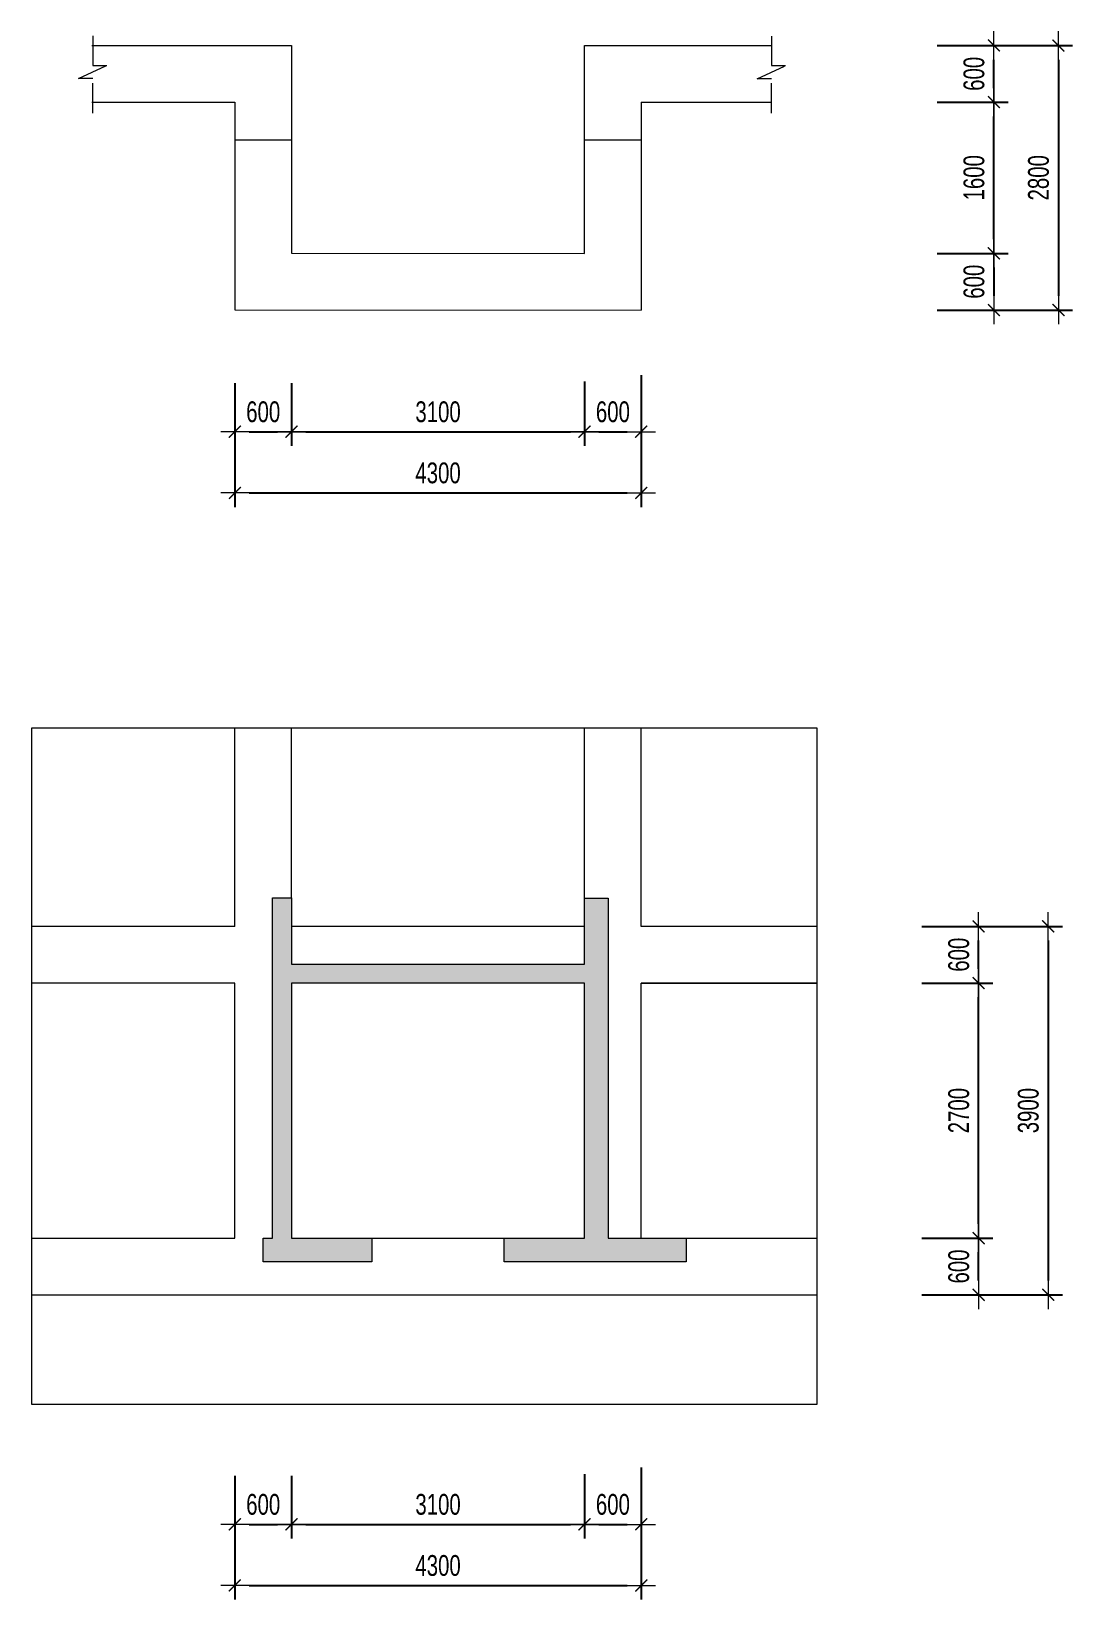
# Model space of a CAD drawing. Header units: millimetres. Extents: x -259680 to 389590, y -106473 to 139263.
# Drawn here: x 87797 to 98814, y 110467 to 127066 of the extents above; entities that cross this region are included whole.
import ezdxf

# ---------------------------------------------------------------- set-up
doc = ezdxf.new("R2010")
doc.units = ezdxf.units.MM
doc.linetypes.add('HIDDEN2', pattern=[4.7625, 3.175, -1.5875])
doc.layers.get('Defpoints').update_dxf_attribs({"color": 151, "lineweight": 9})
for name, color, linetype, lineweight in [('$0$NDC_S_THIN LINE', 7, 'Continuous', 20), ('NDC_S_DIM', 1, 'Continuous', 15), ('NDC_S_HIDDEN', 8, 'HIDDEN2', 13), ('NDC_S_SLAB', 2, 'Continuous', 20)]:
    doc.layers.add(name, color=color, linetype=linetype, lineweight=lineweight)
doc.styles.add('NDC_DIM', font='', dxfattribs={"width": 0.75})
doc.styles.get('NDC_DIM').set_extended_font_data('Dotum')
doc.dimstyles.new('NDC_dim_100', dxfattribs={"dimscale": 100, "dimtxt": 2.2, "dimasz": 1.5, "dimexe": 1.5, "dimexo": 2.5, "dimgap": 1, "dimtad": 1, "dimdec": 0, "dimzin": 0, "dimdsep": 46, "dimtxsty": 'NDC_DIM', "dimblk": 'DIMMARK', "dimcen": 0.09, "dimdle": 1.2, "dimclrd": 1, "dimclre": 1, "dimclrt": 3, "dimadec": 0, "dimazin": 0, "dimtfac": 1, "dimtdec": 0, "dimtix": 1, "dimtofl": 0, "dimtmove": 0, "dimatfit": 3, "dimfxl": 6, "dimfxlon": 1, "dimtolj": 1, "dimtzin": 0, "dimarcsym": 0})

# ---------------------------------------------------------------- blocks, each defined once
blk = doc.blocks.new('DIMMARK')
at = {"layer": 'NDC_S_DIM', "color": 1}
blk.add_line((-1.5, 0), (1, 0), dxfattribs=at)
at = {"layer": 'NDC_S_DIM', "color": 2, "const_width": 0.1}
blk.add_lwpolyline([(-0.42, -0.42), (0.42, 0.42)], dxfattribs=at)
blk = doc.blocks.new('*D406')
at = {"layer": 'Defpoints', "color": 0, "ltscale": 100, "transparency": 16777216}
for p in [(89950, 112029), (90550, 112029), (90550, 111264)]:
    blk.add_point(p, dxfattribs=at)
at = {"layer": 'NDC_S_DIM', "color": 1, "lineweight": -2, "ltscale": 100, "transparency": 16777216}
for p, q in [((89950, 111779), (89950, 111114)), ((90550, 111779), (90550, 111114)), ((90100, 111264), (90400, 111264))]:
    blk.add_line(p, q, dxfattribs=at)
at = {"layer": 'NDC_S_DIM', "color": 1, "lineweight": -2, "ltscale": 100, "transparency": 16777216, "xscale": 150, "yscale": 150, "zscale": 150, "rotation": 180}
blk.add_blockref('DIMMARK', (89950, 111264), dxfattribs=at)
at = {"layer": 'NDC_S_DIM', "color": 1, "lineweight": -2, "ltscale": 100, "transparency": 16777216, "xscale": 150, "yscale": 150, "zscale": 150}
blk.add_blockref('DIMMARK', (90550, 111264), dxfattribs=at)
at = {"layer": 'NDC_S_DIM', "color": 3, "ltscale": 100, "transparency": 16777216, "insert": (90250, 111474), "char_height": 220, "attachment_point": 5, "style": 'NDC_DIM'}
blk.add_mtext('\\A1;600', dxfattribs=at)
blk = doc.blocks.new('*D407')
at = {"layer": 'Defpoints', "color": 0, "ltscale": 100, "transparency": 16777216}
for p in [(93650, 112046), (90550, 112029), (93650, 111264)]:
    blk.add_point(p, dxfattribs=at)
at = {"layer": 'NDC_S_DIM', "color": 1, "lineweight": -2, "ltscale": 100, "transparency": 16777216}
for p, q in [((90550, 111779), (90550, 111114)), ((93650, 111796), (93650, 111114)), ((90700, 111264), (93500, 111264))]:
    blk.add_line(p, q, dxfattribs=at)
at = {"layer": 'NDC_S_DIM', "color": 1, "lineweight": -2, "ltscale": 100, "transparency": 16777216, "xscale": 150, "yscale": 150, "zscale": 150, "rotation": 180}
blk.add_blockref('DIMMARK', (90550, 111264), dxfattribs=at)
at = {"layer": 'NDC_S_DIM', "color": 1, "lineweight": -2, "ltscale": 100, "transparency": 16777216, "xscale": 150, "yscale": 150, "zscale": 150}
blk.add_blockref('DIMMARK', (93650, 111264), dxfattribs=at)
at = {"layer": 'NDC_S_DIM', "color": 3, "ltscale": 100, "transparency": 16777216, "insert": (92100, 111474), "char_height": 220, "attachment_point": 5, "style": 'NDC_DIM'}
blk.add_mtext('\\A1;3100', dxfattribs=at)
blk = doc.blocks.new('*D408')
at = {"layer": 'Defpoints', "color": 0, "ltscale": 100, "transparency": 16777216}
for p in [(93650, 112046), (94250, 112126), (94250, 111264)]:
    blk.add_point(p, dxfattribs=at)
at = {"layer": 'NDC_S_DIM', "color": 1, "lineweight": -2, "ltscale": 100, "transparency": 16777216}
for p, q in [((93650, 111796), (93650, 111114)), ((94250, 111864), (94250, 111114)), ((93800, 111264), (94100, 111264))]:
    blk.add_line(p, q, dxfattribs=at)
at = {"layer": 'NDC_S_DIM', "color": 1, "lineweight": -2, "ltscale": 100, "transparency": 16777216, "xscale": 150, "yscale": 150, "zscale": 150, "rotation": 180}
blk.add_blockref('DIMMARK', (93650, 111264), dxfattribs=at)
at = {"layer": 'NDC_S_DIM', "color": 1, "lineweight": -2, "ltscale": 100, "transparency": 16777216, "xscale": 150, "yscale": 150, "zscale": 150}
blk.add_blockref('DIMMARK', (94250, 111264), dxfattribs=at)
at = {"layer": 'NDC_S_DIM', "color": 3, "ltscale": 100, "transparency": 16777216, "insert": (93950, 111474), "char_height": 220, "attachment_point": 5, "style": 'NDC_DIM'}
blk.add_mtext('\\A1;600', dxfattribs=at)
blk = doc.blocks.new('*D409')
at = {"layer": 'Defpoints', "color": 0, "ltscale": 100, "transparency": 16777216}
for p in [(94250, 112126), (89950, 112029), (94250, 110617)]:
    blk.add_point(p, dxfattribs=at)
at = {"layer": 'NDC_S_DIM', "color": 1, "lineweight": -2, "ltscale": 100, "transparency": 16777216}
for p, q in [((89950, 111217), (89950, 110467)), ((94250, 111217), (94250, 110467)), ((90100, 110617), (94100, 110617))]:
    blk.add_line(p, q, dxfattribs=at)
at = {"layer": 'NDC_S_DIM', "color": 1, "lineweight": -2, "ltscale": 100, "transparency": 16777216, "xscale": 150, "yscale": 150, "zscale": 150, "rotation": 180}
blk.add_blockref('DIMMARK', (89950, 110617), dxfattribs=at)
at = {"layer": 'NDC_S_DIM', "color": 1, "lineweight": -2, "ltscale": 100, "transparency": 16777216, "xscale": 150, "yscale": 150, "zscale": 150}
blk.add_blockref('DIMMARK', (94250, 110617), dxfattribs=at)
at = {"layer": 'NDC_S_DIM', "color": 3, "ltscale": 100, "transparency": 16777216, "insert": (92100, 110827), "char_height": 220, "attachment_point": 5, "style": 'NDC_DIM'}
blk.add_mtext('\\A1;4300', dxfattribs=at)
blk = doc.blocks.new('*D410')
at = {"layer": 'Defpoints', "color": 0, "ltscale": 100, "transparency": 16777216}
for p in [(96904, 114293), (97820, 114293), (96904, 113693)]:
    blk.add_point(p, dxfattribs=at)
at = {"layer": 'NDC_S_DIM', "color": 1, "lineweight": -2, "ltscale": 100, "transparency": 16777216}
for p, q in [((97220, 114293), (97970, 114293)), ((97820, 113843), (97820, 114143)), ((97220, 113693), (97970, 113693))]:
    blk.add_line(p, q, dxfattribs=at)
at = {"layer": 'NDC_S_DIM', "color": 1, "lineweight": -2, "ltscale": 100, "transparency": 16777216, "xscale": 150, "yscale": 150, "zscale": 150}
for p, rotation in [((97820, 114293), 90), ((97820, 113693), 270)]:
    blk.add_blockref('DIMMARK', p, dxfattribs=dict(at, rotation=rotation))
at = {"layer": 'NDC_S_DIM', "color": 3, "ltscale": 100, "transparency": 16777216, "insert": (97610, 113993), "char_height": 220, "attachment_point": 5, "rotation": 90, "style": 'NDC_DIM'}
blk.add_mtext('\\A1;600', dxfattribs=at)
blk = doc.blocks.new('*D411')
at = {"layer": 'Defpoints', "color": 0, "ltscale": 100, "transparency": 16777216}
for p in [(96925, 116993), (97820, 116993), (96904, 114293)]:
    blk.add_point(p, dxfattribs=at)
at = {"layer": 'NDC_S_DIM', "color": 1, "lineweight": -2, "ltscale": 100, "transparency": 16777216}
for p, q in [((97220, 116993), (97970, 116993)), ((97820, 114443), (97820, 116843)), ((97220, 114293), (97970, 114293))]:
    blk.add_line(p, q, dxfattribs=at)
at = {"layer": 'NDC_S_DIM', "color": 1, "lineweight": -2, "ltscale": 100, "transparency": 16777216, "xscale": 150, "yscale": 150, "zscale": 150}
for p, rotation in [((97820, 116993), 90), ((97820, 114293), 270)]:
    blk.add_blockref('DIMMARK', p, dxfattribs=dict(at, rotation=rotation))
at = {"layer": 'NDC_S_DIM', "color": 3, "ltscale": 100, "transparency": 16777216, "insert": (97610, 115643), "char_height": 220, "attachment_point": 5, "rotation": 90, "style": 'NDC_DIM'}
blk.add_mtext('\\A1;2700', dxfattribs=at)
blk = doc.blocks.new('*D394')
at = {"layer": 'Defpoints', "color": 0, "ltscale": 100, "transparency": 16777216}
for p in [(96925, 117593), (97820, 117593), (96925, 116993)]:
    blk.add_point(p, dxfattribs=at)
at = {"layer": 'NDC_S_DIM', "color": 1, "lineweight": -2, "ltscale": 100, "transparency": 16777216}
for p, q in [((97220, 117593), (97970, 117593)), ((97820, 117143), (97820, 117443)), ((97220, 116993), (97970, 116993))]:
    blk.add_line(p, q, dxfattribs=at)
at = {"layer": 'NDC_S_DIM', "color": 1, "lineweight": -2, "ltscale": 100, "transparency": 16777216, "xscale": 150, "yscale": 150, "zscale": 150}
for p, rotation in [((97820, 117593), 90), ((97820, 116993), 270)]:
    blk.add_blockref('DIMMARK', p, dxfattribs=dict(at, rotation=rotation))
at = {"layer": 'NDC_S_DIM', "color": 3, "ltscale": 100, "transparency": 16777216, "insert": (97610, 117293), "char_height": 220, "attachment_point": 5, "rotation": 90, "style": 'NDC_DIM'}
blk.add_mtext('\\A1;600', dxfattribs=at)
blk = doc.blocks.new('*D395')
at = {"layer": 'Defpoints', "color": 0, "ltscale": 100, "transparency": 16777216}
for p in [(96925, 117593), (96904, 113693), (98556, 113693)]:
    blk.add_point(p, dxfattribs=at)
at = {"layer": 'NDC_S_DIM', "color": 1, "lineweight": -2, "ltscale": 100, "transparency": 16777216}
for p, q in [((97956, 117593), (98706, 117593)), ((98556, 117443), (98556, 113843)), ((97956, 113693), (98706, 113693))]:
    blk.add_line(p, q, dxfattribs=at)
at = {"layer": 'NDC_S_DIM', "color": 1, "lineweight": -2, "ltscale": 100, "transparency": 16777216, "xscale": 150, "yscale": 150, "zscale": 150}
for p, rotation in [((98556, 117593), 90), ((98556, 113693), 270)]:
    blk.add_blockref('DIMMARK', p, dxfattribs=dict(at, rotation=rotation))
at = {"layer": 'NDC_S_DIM', "color": 3, "ltscale": 100, "transparency": 16777216, "insert": (98346, 115643), "char_height": 220, "attachment_point": 5, "rotation": 90, "style": 'NDC_DIM'}
blk.add_mtext('\\A1;3900', dxfattribs=at)
blk = doc.blocks.new('*D396')
at = {"layer": 'Defpoints', "color": 0, "ltscale": 100, "transparency": 16777216}
for p in [(89950, 123593), (90550, 123593), (90550, 122828)]:
    blk.add_point(p, dxfattribs=at)
at = {"layer": 'NDC_S_DIM', "color": 1, "lineweight": -2, "ltscale": 100, "transparency": 16777216}
for p, q in [((89950, 123343), (89950, 122678)), ((90550, 123343), (90550, 122678)), ((90100, 122828), (90400, 122828))]:
    blk.add_line(p, q, dxfattribs=at)
at = {"layer": 'NDC_S_DIM', "color": 1, "lineweight": -2, "ltscale": 100, "transparency": 16777216, "xscale": 150, "yscale": 150, "zscale": 150, "rotation": 180}
blk.add_blockref('DIMMARK', (89950, 122828), dxfattribs=at)
at = {"layer": 'NDC_S_DIM', "color": 1, "lineweight": -2, "ltscale": 100, "transparency": 16777216, "xscale": 150, "yscale": 150, "zscale": 150}
blk.add_blockref('DIMMARK', (90550, 122828), dxfattribs=at)
at = {"layer": 'NDC_S_DIM', "color": 3, "ltscale": 100, "transparency": 16777216, "insert": (90250, 123038), "char_height": 220, "attachment_point": 5, "style": 'NDC_DIM'}
blk.add_mtext('\\A1;600', dxfattribs=at)
blk = doc.blocks.new('*D397')
at = {"layer": 'Defpoints', "color": 0, "ltscale": 100, "transparency": 16777216}
for p in [(90550, 123593), (93650, 123610), (93650, 122828)]:
    blk.add_point(p, dxfattribs=at)
at = {"layer": 'NDC_S_DIM', "color": 1, "lineweight": -2, "ltscale": 100, "transparency": 16777216}
for p, q in [((90550, 123343), (90550, 122678)), ((93650, 123360), (93650, 122678)), ((90700, 122828), (93500, 122828))]:
    blk.add_line(p, q, dxfattribs=at)
at = {"layer": 'NDC_S_DIM', "color": 1, "lineweight": -2, "ltscale": 100, "transparency": 16777216, "xscale": 150, "yscale": 150, "zscale": 150, "rotation": 180}
blk.add_blockref('DIMMARK', (90550, 122828), dxfattribs=at)
at = {"layer": 'NDC_S_DIM', "color": 1, "lineweight": -2, "ltscale": 100, "transparency": 16777216, "xscale": 150, "yscale": 150, "zscale": 150}
blk.add_blockref('DIMMARK', (93650, 122828), dxfattribs=at)
at = {"layer": 'NDC_S_DIM', "color": 3, "ltscale": 100, "transparency": 16777216, "insert": (92100, 123038), "char_height": 220, "attachment_point": 5, "style": 'NDC_DIM'}
blk.add_mtext('\\A1;3100', dxfattribs=at)
blk = doc.blocks.new('*D398')
at = {"layer": 'Defpoints', "color": 0, "ltscale": 100, "transparency": 16777216}
for p in [(94250, 123690), (93650, 123610), (94250, 122828)]:
    blk.add_point(p, dxfattribs=at)
at = {"layer": 'NDC_S_DIM', "color": 1, "lineweight": -2, "ltscale": 100, "transparency": 16777216}
for p, q in [((93650, 123360), (93650, 122678)), ((94250, 123428), (94250, 122678)), ((93800, 122828), (94100, 122828))]:
    blk.add_line(p, q, dxfattribs=at)
at = {"layer": 'NDC_S_DIM', "color": 1, "lineweight": -2, "ltscale": 100, "transparency": 16777216, "xscale": 150, "yscale": 150, "zscale": 150, "rotation": 180}
blk.add_blockref('DIMMARK', (93650, 122828), dxfattribs=at)
at = {"layer": 'NDC_S_DIM', "color": 1, "lineweight": -2, "ltscale": 100, "transparency": 16777216, "xscale": 150, "yscale": 150, "zscale": 150}
blk.add_blockref('DIMMARK', (94250, 122828), dxfattribs=at)
at = {"layer": 'NDC_S_DIM', "color": 3, "ltscale": 100, "transparency": 16777216, "insert": (93950, 123038), "char_height": 220, "attachment_point": 5, "style": 'NDC_DIM'}
blk.add_mtext('\\A1;600', dxfattribs=at)
blk = doc.blocks.new('*D399')
at = {"layer": 'Defpoints', "color": 0, "ltscale": 100, "transparency": 16777216}
for p in [(94250, 123690), (89950, 123593), (94250, 122181)]:
    blk.add_point(p, dxfattribs=at)
at = {"layer": 'NDC_S_DIM', "color": 1, "lineweight": -2, "ltscale": 100, "transparency": 16777216}
for p, q in [((89950, 122781), (89950, 122031)), ((94250, 122781), (94250, 122031)), ((90100, 122181), (94100, 122181))]:
    blk.add_line(p, q, dxfattribs=at)
at = {"layer": 'NDC_S_DIM', "color": 1, "lineweight": -2, "ltscale": 100, "transparency": 16777216, "xscale": 150, "yscale": 150, "zscale": 150, "rotation": 180}
blk.add_blockref('DIMMARK', (89950, 122181), dxfattribs=at)
at = {"layer": 'NDC_S_DIM', "color": 1, "lineweight": -2, "ltscale": 100, "transparency": 16777216, "xscale": 150, "yscale": 150, "zscale": 150}
blk.add_blockref('DIMMARK', (94250, 122181), dxfattribs=at)
at = {"layer": 'NDC_S_DIM', "color": 3, "ltscale": 100, "transparency": 16777216, "insert": (92100, 122391), "char_height": 220, "attachment_point": 5, "style": 'NDC_DIM'}
blk.add_mtext('\\A1;4300', dxfattribs=at)
blk = doc.blocks.new('*D400')
at = {"layer": 'Defpoints', "color": 0, "ltscale": 100, "transparency": 16777216}
for p in [(97095, 124716), (97095, 124116), (97981, 124116)]:
    blk.add_point(p, dxfattribs=at)
at = {"layer": 'NDC_S_DIM', "color": 1, "lineweight": -2, "ltscale": 100, "transparency": 16777216}
for p, q in [((97381, 124716), (98131, 124716)), ((97981, 124566), (97981, 124266)), ((97381, 124116), (98131, 124116))]:
    blk.add_line(p, q, dxfattribs=at)
at = {"layer": 'NDC_S_DIM', "color": 1, "lineweight": -2, "ltscale": 100, "transparency": 16777216, "xscale": 150, "yscale": 150, "zscale": 150}
for p, rotation in [((97981, 124716), 90), ((97981, 124116), 270)]:
    blk.add_blockref('DIMMARK', p, dxfattribs=dict(at, rotation=rotation))
at = {"layer": 'NDC_S_DIM', "color": 3, "ltscale": 100, "transparency": 16777216, "insert": (97771, 124416), "char_height": 220, "attachment_point": 5, "rotation": 90, "style": 'NDC_DIM'}
blk.add_mtext('\\A1;600', dxfattribs=at)
blk = doc.blocks.new('*D401')
at = {"layer": 'Defpoints', "color": 0, "ltscale": 100, "transparency": 16777216}
for p in [(97074, 126316), (97981, 126316), (97095, 124716)]:
    blk.add_point(p, dxfattribs=at)
at = {"layer": 'NDC_S_DIM', "color": 1, "lineweight": -2, "ltscale": 100, "transparency": 16777216}
for p, q in [((97381, 126316), (98131, 126316)), ((97981, 124866), (97981, 126166)), ((97381, 124716), (98131, 124716))]:
    blk.add_line(p, q, dxfattribs=at)
at = {"layer": 'NDC_S_DIM', "color": 1, "lineweight": -2, "ltscale": 100, "transparency": 16777216, "xscale": 150, "yscale": 150, "zscale": 150}
for p, rotation in [((97981, 126316), 90), ((97981, 124716), 270)]:
    blk.add_blockref('DIMMARK', p, dxfattribs=dict(at, rotation=rotation))
at = {"layer": 'NDC_S_DIM', "color": 3, "ltscale": 100, "transparency": 16777216, "insert": (97771, 125516), "char_height": 220, "attachment_point": 5, "rotation": 90, "style": 'NDC_DIM'}
blk.add_mtext('\\A1;1600', dxfattribs=at)
blk = doc.blocks.new('*D402')
at = {"layer": 'Defpoints', "color": 0, "ltscale": 100, "transparency": 16777216}
for p in [(97074, 126916), (97981, 126916), (97074, 126316)]:
    blk.add_point(p, dxfattribs=at)
at = {"layer": 'NDC_S_DIM', "color": 1, "lineweight": -2, "ltscale": 100, "transparency": 16777216}
for p, q in [((97381, 126916), (98131, 126916)), ((97981, 126466), (97981, 126766)), ((97381, 126316), (98131, 126316))]:
    blk.add_line(p, q, dxfattribs=at)
at = {"layer": 'NDC_S_DIM', "color": 1, "lineweight": -2, "ltscale": 100, "transparency": 16777216, "xscale": 150, "yscale": 150, "zscale": 150}
for p, rotation in [((97981, 126916), 90), ((97981, 126316), 270)]:
    blk.add_blockref('DIMMARK', p, dxfattribs=dict(at, rotation=rotation))
at = {"layer": 'NDC_S_DIM', "color": 3, "ltscale": 100, "transparency": 16777216, "insert": (97771, 126616), "char_height": 220, "attachment_point": 5, "rotation": 90, "style": 'NDC_DIM'}
blk.add_mtext('\\A1;600', dxfattribs=at)
blk = doc.blocks.new('*D373')
at = {"layer": 'Defpoints', "color": 0, "ltscale": 100, "transparency": 16777216}
for p in [(97074, 126916), (97095, 124116), (98664, 124116)]:
    blk.add_point(p, dxfattribs=at)
at = {"layer": 'NDC_S_DIM', "color": 1, "lineweight": -2, "ltscale": 100, "transparency": 16777216}
for p, q in [((98064, 126916), (98814, 126916)), ((98664, 126766), (98664, 124266)), ((98064, 124116), (98814, 124116))]:
    blk.add_line(p, q, dxfattribs=at)
at = {"layer": 'NDC_S_DIM', "color": 1, "lineweight": -2, "ltscale": 100, "transparency": 16777216, "xscale": 150, "yscale": 150, "zscale": 150}
for p, rotation in [((98664, 126916), 90), ((98664, 124116), 270)]:
    blk.add_blockref('DIMMARK', p, dxfattribs=dict(at, rotation=rotation))
at = {"layer": 'NDC_S_DIM', "color": 3, "ltscale": 100, "transparency": 16777216, "insert": (98454, 125516), "char_height": 220, "attachment_point": 5, "rotation": 90, "style": 'NDC_DIM'}
blk.add_mtext('\\A1;2800', dxfattribs=at)

msp = doc.modelspace()

# ---------------------------------------------------------------- hatches: boundary and pattern name
at = {"layer": '$0$NDC_S_THIN LINE', "ltscale": 100}
h = msp.add_hatch(color=251, dxfattribs=at)
h.dxf.hatch_style = 1
h.paths.add_polyline_path([(94724.4, 114292.7), (93899.6, 114292.7), (93899.6, 117890.6), (93649.6, 117890.6), (93649.6, 117192.7), (90550, 117192.7), (90550, 117896), (90350, 117896), (90350, 114292.7), (90250, 114292.7), (90250, 114042.7), (91400, 114042.7), (91400, 114292.7), (90550, 114292.7), (90550, 116992.7), (93648.4, 116992.7), (93647.2, 114292.7), (92800, 114292.7), (92800, 114042.7), (94724.4, 114042.7)])

# ---------------------------------------------------------------- linework, layer by layer
at = {"layer": 'NDC_S_DIM', "ltscale": 100}
msp.add_lwpolyline([(87797, 112535.6), (96109.8, 112535.6), (96109.8, 119690.6), (87797, 119690.6)], close=True, dxfattribs=at)
at = {"layer": 'NDC_S_HIDDEN', "ltscale": 100}
for p, q in [((88447.6, 127016.7), (88447.6, 126705.6)), ((95628.8, 127015.5), (95628.8, 126704.5)), ((88296.1, 126565.1), (88596.4, 126705.6)), ((88447.6, 126705.6), (88596.4, 126705.6)), ((95477.3, 126563.9), (95777.6, 126704.5)), ((95628.8, 126704.5), (95777.6, 126704.5)), ((88447.6, 126565.1), (88296.1, 126565.1)), ((88447.6, 126200.3), (88447.6, 126565.1)), ((95628.8, 126563.9), (95477.3, 126563.9)), ((95628.8, 126199.2), (95628.8, 126563.9))]:
    msp.add_line(p, q, dxfattribs=at)
at = {"layer": 'NDC_S_SLAB', "ltscale": 100}
for p, q in [((88436.9, 126916.7), (90550, 126916.7)), ((90550, 126916.7), (90550, 124716.7)), ((93648.1, 124715.5), (93648.1, 126915.5)), ((93648.1, 126915.5), (95628.8, 126915.5)), ((88436.9, 126316.7), (89950, 126316.7)), ((89950, 126316.7), (89950, 124117)), ((94248.7, 126315.5), (94248.7, 124115.3)), ((94248.7, 126315.5), (95628.8, 126315.5)), ((89950, 125916.7), (90550, 125916.7)), ((93648.1, 125916.7), (94248.1, 125916.7)), ((90550, 124716.7), (93648.1, 124715.5)), ((89950, 124117), (94248.7, 124115.3)), ((89950, 117592.7), (89950, 119690.6)), ((90550, 117896), (90550, 119690.6)), ((93650.6, 117890.6), (93650.6, 119690.6)), ((94248.9, 117592.7), (94248.9, 119690.6)), ((89950, 117592.7), (87797, 117592.7)), ((93650.6, 117592.7), (90550, 117592.7)), ((96109.8, 117592.7), (94248.9, 117592.7)), ((96109.8, 117592.7), (94248.9, 117592.7)), ((89950, 116992.7), (87797, 116992.7)), ((89950, 114292.7), (89950, 116992.7)), ((94248.9, 114292.7), (94248.9, 116992.7)), ((96109.8, 116992.7), (94248.9, 116992.7)), ((94248.9, 116992.7), (96109.8, 116992.7)), ((87797, 114292.7), (89950, 114292.7)), ((91400, 114292.7), (92800, 114292.7)), ((94248.9, 114292.7), (96109.8, 114292.7)), ((94248.9, 114292.7), (96109.8, 114292.7)), ((87797, 113692.7), (96109.8, 113692.7))]:
    msp.add_line(p, q, dxfattribs=at)
msp.add_lwpolyline([(91400, 114042.7), (90250, 114042.7), (90250, 114292.7), (90350, 114292.7), (90350, 117896), (90550, 117896), (90550, 117192.7), (93650.6, 117192.7), (93650.6, 117890.6), (93900.6, 117890.6), (93900.6, 114292.7), (94725.4, 114292.7), (94725.4, 114042.7), (92800, 114042.7), (92800, 114292.7), (93648.2, 114292.7), (93649.4, 116992.7), (90550, 116992.7), (90550, 114292.7), (91400, 114292.7)], close=True, dxfattribs=at)

# ---------------------------------------------------------------- dimensions: what is measured, and where the dimension line sits
at = {"layer": 'NDC_S_DIM', "ltscale": 100}
for base, p1, p2, picture, middle in [((97981, 126915.5), (97074.2, 126315.5), (97074.2, 126915.5), '*D402', (97770.9, 126615.5)), ((98664.4, 124115.5), (97074.2, 126915.5), (97095.4, 124115.5), '*D373', (98454.2, 125515.5)), ((97981, 126315.5), (97095.4, 124715.5), (97074.2, 126315.5), '*D401', (97770.9, 125515.5)), ((97981, 124115.5), (97095.4, 124715.5), (97095.4, 124115.5), '*D400', (97770.9, 124415.5)), ((98556.1, 113692.7), (96925.2, 117592.7), (96903.8, 113692.7), '*D395', (98346, 115642.7)), ((97819.9, 117592.7), (96925.2, 116992.7), (96925.2, 117592.7), '*D394', (97609.8, 117292.7)), ((97819.9, 116992.7), (96903.8, 114292.7), (96925.2, 116992.7), '*D411', (97609.8, 115642.7)), ((97819.9, 114292.7), (96903.8, 113692.7), (96903.8, 114292.7), '*D410', (97609.8, 113992.7))]:
    dim = msp.add_linear_dim(base=base, p1=p1, p2=p2, angle=90, dimstyle='NDC_dim_100', override={"dimtmove": 1}, dxfattribs=at)
    dim.commit()
    dim.dimension.update_dxf_attribs({"geometry": picture, "text_midpoint": middle})
for base, p1, p2, picture, middle in [((94250.1, 122180.8), (89950, 123592.8), (94250.1, 123689.9), '*D399', (92100.1, 122390.9)), ((94250.1, 122827.8), (93650.1, 123609.9), (94250.1, 123689.9), '*D398', (93950.1, 123038)), ((93650.1, 122827.8), (90550, 123592.8), (93650.1, 123609.9), '*D397', (92100.1, 123038)), ((94250.3, 110617), (89950, 112029.1), (94250.3, 112126.2), '*D409', (92100.1, 110827.2)), ((93650.3, 111264.1), (90550, 112029.1), (93650.3, 112046.2), '*D407', (92100.1, 111474.2)), ((94250.3, 111264.1), (93650.3, 112046.2), (94250.3, 112126.2), '*D408', (93950.3, 111474.2))]:
    dim = msp.add_linear_dim(base=base, p1=p1, p2=p2, dimstyle='NDC_dim_100', override={"dimtmove": 1}, dxfattribs=at)
    dim.commit()
    dim.dimension.update_dxf_attribs({"geometry": picture, "text_midpoint": middle})
for base, p1, p2, picture, middle in [((90550, 122827.8), (89950, 123592.8), (90550, 123592.8), '*D396', (90250, 123038)), ((90550, 111264.1), (89950, 112029.1), (90550, 112029.1), '*D406', (90250, 111474.2))]:
    dim = msp.add_linear_dim(base=base, p1=p1, p2=p2, dimstyle='NDC_dim_100', dxfattribs=at)
    dim.commit()
    dim.dimension.update_dxf_attribs({"geometry": picture, "text_midpoint": middle})

doc.saveas('drawing.dxf')
